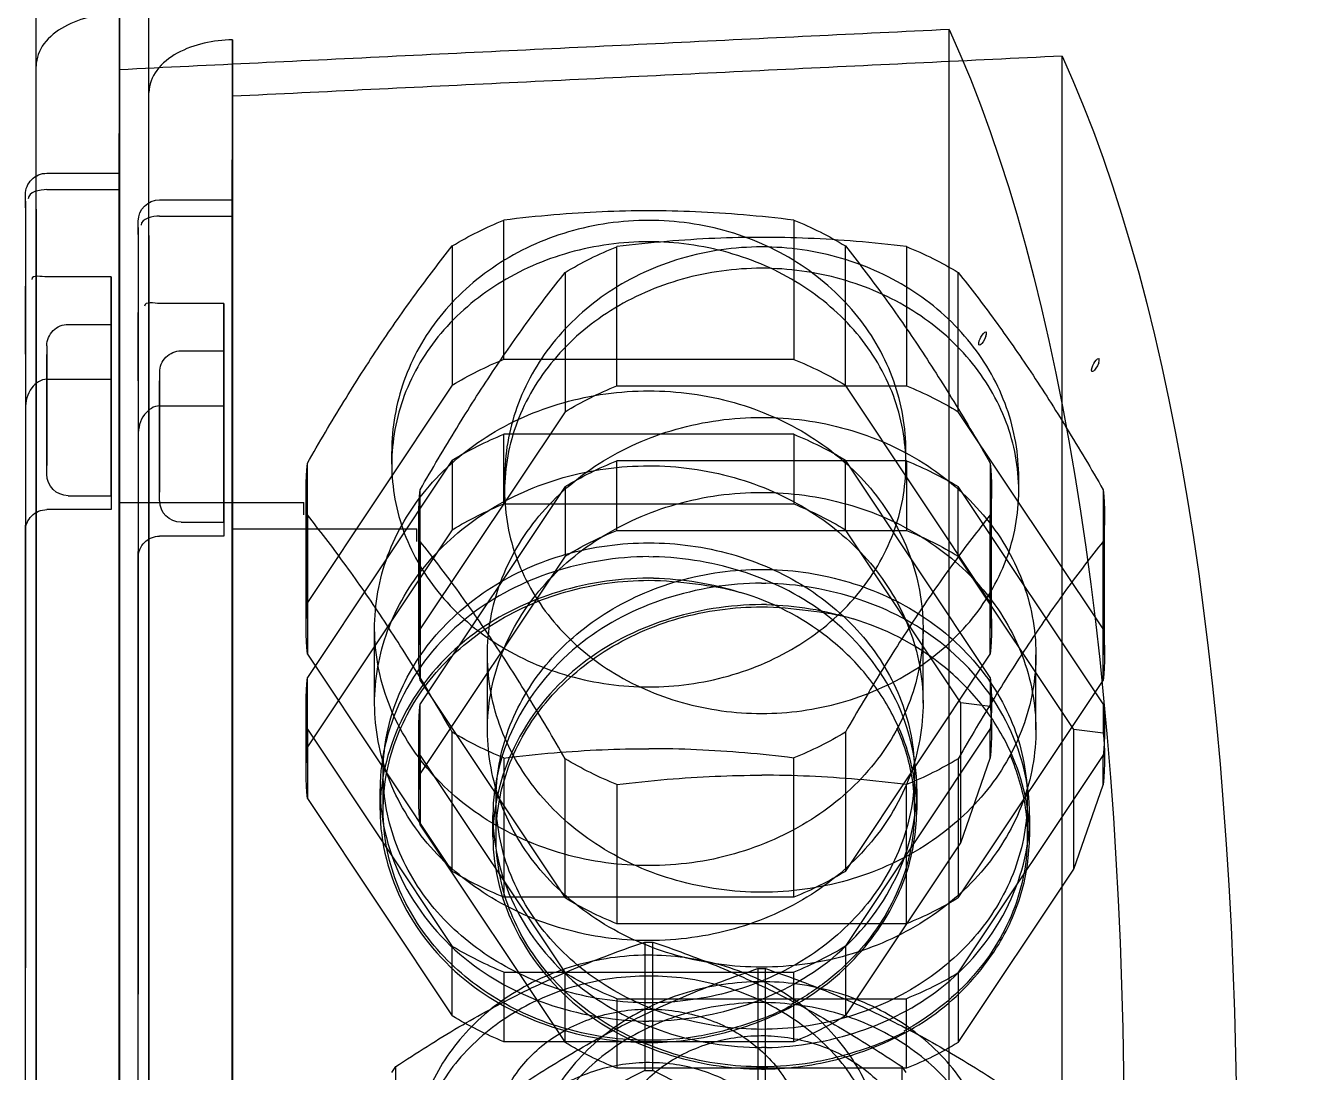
# Model space of a CAD drawing. Header units: millimetres. Extents: x -69706 to 52883, y -6882 to 68885.
# Drawn here: x 7033.7 to 7093, y 25194 to 25242.9 of the extents above; entities that cross this region are included whole.
import ezdxf

# ---------------------------------------------------------------- set-up
doc = ezdxf.new("R2010")
doc.units = ezdxf.units.MM
doc.layers.add('ac-SB', color=7, linetype='Continuous', lineweight=13)

# ---------------------------------------------------------------- blocks, each defined once
blk = doc.blocks.new('A$C15852BBE')
at = {"layer": 'ac-SB', "lineweight": -3}
for p, q in [((6135.932, 1968.938), (6135.932, 2217.073)), ((6135.932, 2217.073), (6135.932, 1969.011)), ((6141.199, 1967.699), (6141.199, 2215.834)), ((6141.199, 2215.834), (6141.199, 1967.772)), ((6097.192, 2092.158), (6097.19, 1964.093)), ((6102.459, 2090.919), (6102.457, 1962.854)), ((6140.31, 2069.979), (6140.31, 1987.23)), ((6139.81, 1972.471), (6139.81, 2069.569)), ((6145.577, 2068.74), (6145.577, 1985.991)), ((6145.077, 1971.232), (6145.077, 2068.33)), ((6104.664, 2017.276), (6116.291, 2011.462)), ((6104.664, 2011.276), (6104.664, 2017.276)), ((6116.664, 2011.462), (6128.291, 2017.276)), ((6128.291, 2017.276), (6128.291, 2011.276)), ((6135.91, 2013.862), (6135.91, 2007.032)), ((6135.91, 2008.113), (6135.91, 2013.657)), ((6139.81, 2013.657), (6139.81, 2008.113)), ((6140.31, 2013.362), (6140.31, 2007.898)), ((6111.024, 2012.701), (6111.024, 2006.701)), ((6111.397, 2006.701), (6111.397, 2012.701)), ((6141.177, 2012.623), (6141.177, 2005.793)), ((6141.177, 2006.874), (6141.177, 2012.418)), ((6145.077, 2012.418), (6145.077, 2006.874)), ((6145.577, 2012.123), (6145.577, 2006.659)), ((6104.446, 2011.354), (6117.974, 2011.354)), ((6104.446, 2011.354), (6104.446, 2008.104)), ((6104.539, 2011.462), (6104.478, 2011.555)), ((6104.601, 2011.368), (6104.539, 2011.462)), ((6104.664, 2011.276), (6104.601, 2011.368)), ((6111.212, 2011.391), (6111.01, 2011.388)), ((6116.291, 2011.462), (6116.291, 2005.462)), ((6116.415, 2011.461), (6116.291, 2011.462)), ((6116.54, 2011.461), (6116.415, 2011.461)), ((6116.664, 2011.462), (6116.54, 2011.461)), ((6116.664, 2005.462), (6116.664, 2011.462)), ((6117.974, 2008.104), (6117.974, 2011.354)), ((6128.354, 2011.369), (6128.291, 2011.276)), ((6128.417, 2011.462), (6128.354, 2011.369)), ((6128.478, 2011.556), (6128.417, 2011.462)), ((6102.035, 2010.149), (6096.645, 2002.063)), ((6102.035, 2006.899), (6102.035, 2010.149)), ((6109.713, 2010.116), (6123.241, 2010.116)), ((6109.713, 2010.116), (6109.713, 2006.866)), ((6110.989, 2010.388), (6111.212, 2010.391)), ((6116.479, 2010.152), (6116.277, 2010.15)), ((6127.15, 2000.003), (6120.386, 2010.149)), ((6120.386, 2010.149), (6120.386, 2006.899)), ((6123.241, 2006.866), (6123.241, 2010.116)), ((6107.302, 2008.91), (6101.912, 2000.824)), ((6107.302, 2005.66), (6107.302, 2008.91)), ((6116.256, 2009.149), (6116.479, 2009.152)), ((6132.417, 1998.764), (6125.653, 2008.91)), ((6125.653, 2008.91), (6125.653, 2005.66)), ((6117.974, 2008.104), (6104.446, 2008.104)), ((6135.91, 2006.827), (6135.91, 2008.113)), ((6139.81, 2008.113), (6139.81, 2006.827)), ((6140.31, 1972.421), (6140.31, 2007.898)), ((6135.91, 2007.032), (6135.91, 1971.566)), ((6102.035, 2006.899), (6095.271, 1996.753)), ((6123.241, 2006.866), (6109.713, 2006.866)), ((6111.149, 2006.7), (6111.024, 2006.701)), ((6111.273, 2006.7), (6111.149, 2006.7)), ((6111.397, 2006.701), (6111.273, 2006.7)), ((6127.15, 1996.753), (6120.386, 2006.899)), ((6135.91, 1963.329), (6135.91, 2006.827)), ((6139.81, 2006.827), (6139.81, 1965.797)), ((6141.177, 2005.588), (6141.177, 2006.874)), ((6145.077, 2006.874), (6145.077, 2005.588)), ((6145.577, 1971.182), (6145.577, 2006.659)), ((6141.177, 2005.793), (6141.177, 1970.327)), ((6107.302, 2005.66), (6100.538, 1995.514)), ((6116.416, 2005.461), (6116.291, 2005.462)), ((6116.54, 2005.461), (6116.416, 2005.461)), ((6116.664, 2005.462), (6116.54, 2005.461)), ((6132.417, 1995.514), (6125.653, 2005.66)), ((6141.177, 1962.09), (6141.177, 2005.588)), ((6145.077, 2005.588), (6145.077, 1964.558)), ((6104.446, 2004.604), (6104.446, 1998.104)), ((6104.446, 2004.604), (6117.974, 2004.604)), ((6117.974, 1998.104), (6117.974, 2004.604)), ((6102.035, 2003.399), (6095.271, 1993.253)), ((6102.035, 1996.899), (6102.035, 2003.399)), ((6109.713, 2003.366), (6109.713, 1996.866)), ((6109.713, 2003.366), (6123.241, 2003.366)), ((6127.15, 1993.253), (6120.386, 2003.399)), ((6120.386, 2003.399), (6120.386, 1996.899)), ((6123.241, 1996.866), (6123.241, 2003.366)), ((6096.645, 2002.063), (6095.271, 1998.116)), ((6096.645, 2002.063), (6096.645, 1995.531)), ((6107.302, 2002.16), (6100.538, 1992.014)), ((6107.302, 1995.66), (6107.302, 2002.16)), ((6132.417, 1992.014), (6125.653, 2002.16)), ((6125.653, 2002.16), (6125.653, 1995.66)), ((6098.704, 1999.547), (6098.704, 2000.547)), ((6098.81, 2000.547), (6098.81, 1998.797)), ((6101.912, 2000.824), (6100.538, 1996.877)), ((6101.912, 2000.824), (6101.912, 1994.292)), ((6123.61, 2000.547), (6123.61, 1998.797)), ((6123.755, 2000.547), (6123.755, 1999.547)), ((6127.15, 1996.753), (6127.15, 2000.003)), ((6103.971, 1998.308), (6103.971, 1999.308)), ((6104.077, 1999.308), (6104.077, 1997.558)), ((6128.877, 1999.308), (6128.877, 1997.558)), ((6129.022, 1999.308), (6129.022, 1998.308)), ((6127.21, 1998.797), (6127.21, 1995.547)), ((6132.417, 1995.514), (6132.417, 1998.764)), ((6095.271, 1998.116), (6095.271, 1996.753)), ((6120.386, 1987.445), (6127.15, 1997.591)), ((6127.15, 1997.591), (6127.15, 1994.341)), ((6132.477, 1997.558), (6132.477, 1994.308)), ((6100.538, 1996.877), (6100.538, 1995.514)), ((6095.21, 1996.827), (6095.21, 1995.547)), ((6099.552, 1996.67), (6099.752, 1996.247)), ((6125.653, 1986.207), (6132.417, 1996.352)), ((6132.417, 1996.352), (6132.417, 1993.102)), ((6095.271, 1995.704), (6096.645, 1995.531)), ((6095.271, 1994.341), (6095.271, 1995.704)), ((6096.645, 1995.531), (6102.035, 1987.445)), ((6098.41, 1995.547), (6098.41, 1992.047)), ((6100.477, 1995.588), (6100.477, 1994.308)), ((6104.82, 1995.431), (6105.019, 1995.009)), ((6124.01, 1995.547), (6124.01, 1992.047)), ((6100.538, 1994.465), (6101.912, 1994.292)), ((6100.538, 1993.102), (6100.538, 1994.465)), ((6095.271, 1994.341), (6102.035, 1984.195)), ((6101.912, 1994.292), (6107.302, 1986.207)), ((6103.677, 1994.308), (6103.677, 1990.808)), ((6120.386, 1984.195), (6127.15, 1994.341)), ((6129.277, 1994.308), (6129.277, 1990.808)), ((6095.271, 1993.253), (6095.271, 1986.753)), ((6100.538, 1993.102), (6107.302, 1982.957)), ((6125.653, 1982.957), (6132.417, 1993.102)), ((6127.15, 1986.753), (6127.15, 1993.253)), ((6095.21, 1992.047), (6095.21, 1985.547)), ((6100.538, 1992.014), (6100.538, 1985.514)), ((6127.21, 1992.047), (6127.21, 1985.547)), ((6132.417, 1985.514), (6132.417, 1992.014)), ((6095.271, 1990.841), (6102.035, 1980.695)), ((6095.271, 1984.341), (6095.271, 1990.841)), ((6100.477, 1990.808), (6100.477, 1984.308)), ((6120.386, 1980.695), (6127.15, 1990.841)), ((6127.15, 1990.841), (6127.15, 1984.341)), ((6132.477, 1990.808), (6132.477, 1984.308)), ((6100.538, 1989.602), (6107.302, 1979.457)), ((6100.538, 1983.102), (6100.538, 1989.602)), ((6110.989, 1989.706), (6111.212, 1989.703)), ((6125.653, 1979.457), (6132.417, 1989.602)), ((6132.417, 1989.602), (6132.417, 1983.102)), ((6111.212, 1988.703), (6111.01, 1988.706)), ((6116.256, 1988.467), (6116.479, 1988.464)), ((6102.035, 1987.445), (6102.035, 1984.195)), ((6116.479, 1987.464), (6116.277, 1987.467)), ((6120.386, 1984.195), (6120.386, 1987.445)), ((6140.31, 1979.254), (6140.31, 1987.506)), ((6127.31, 1986.751), (6127.31, 1986.172)), ((6140.31, 1985.927), (6140.31, 1987.23)), ((6117.974, 1986.24), (6104.446, 1986.24)), ((6104.446, 1982.99), (6104.446, 1986.24)), ((6107.302, 1986.207), (6107.302, 1982.957)), ((6117.974, 1986.24), (6117.974, 1982.99)), ((6125.653, 1982.957), (6125.653, 1986.207)), ((6135.91, 1986.172), (6127.31, 1986.172)), ((6135.91, 1985.117), (6135.91, 1986.172)), ((6135.91, 1986.172), (6135.91, 1965.97)), ((6136.31, 1979.714), (6136.31, 1986.506)), ((6136.31, 1986.506), (6139.31, 1986.506)), ((6145.577, 1978.015), (6145.577, 1986.267)), ((6136.31, 1985.883), (6136.31, 1984.317)), ((6136.31, 1985.856), (6136.31, 1978.392)), ((6138.31, 1985.856), (6136.31, 1985.856)), ((6140.31, 1981.804), (6140.31, 1985.927)), ((6145.577, 1984.688), (6145.577, 1985.991)), ((6123.241, 1985.001), (6109.713, 1985.001)), ((6109.713, 1981.751), (6109.713, 1985.001)), ((6123.241, 1985.001), (6123.241, 1981.751)), ((6132.577, 1985.512), (6132.577, 1984.933)), ((6135.91, 1971.177), (6135.91, 1985.117)), ((6136.31, 1977.856), (6136.31, 1985.32)), ((6141.577, 1978.475), (6141.577, 1985.267)), ((6141.577, 1985.267), (6144.577, 1985.267)), ((6099.21, 1984.392), (6099.21, 1983.797)), ((6123.21, 1984.392), (6123.21, 1983.797)), ((6141.177, 1984.933), (6132.577, 1984.933)), ((6139.31, 1984.856), (6139.31, 1979.258)), ((6139.31, 1978.856), (6139.31, 1984.454)), ((6140.31, 1981.804), (6140.31, 1984.846)), ((6141.177, 1983.878), (6141.177, 1984.933)), ((6141.177, 1984.933), (6141.177, 1964.731)), ((6141.577, 1984.644), (6141.577, 1983.078)), ((6141.577, 1984.617), (6141.577, 1977.153)), ((6143.577, 1984.617), (6141.577, 1984.617)), ((6145.577, 1980.565), (6145.577, 1984.688)), ((6136.31, 1984.317), (6136.31, 1980.423)), ((6141.177, 1969.938), (6141.177, 1983.878)), ((6141.577, 1976.617), (6141.577, 1984.081)), ((6144.577, 1983.617), (6144.577, 1978.019)), ((6144.577, 1977.617), (6144.577, 1983.215)), ((6145.577, 1980.565), (6145.577, 1983.607)), ((6104.446, 1982.99), (6117.974, 1982.99)), ((6104.477, 1983.153), (6104.477, 1982.558)), ((6128.477, 1983.153), (6128.477, 1982.558)), ((6141.577, 1983.078), (6141.577, 1979.184)), ((6109.713, 1981.751), (6123.241, 1981.751)), ((6102.035, 1980.695), (6102.035, 1974.195)), ((6120.386, 1974.195), (6120.386, 1980.695)), ((6139.31, 1980.423), (6136.31, 1980.423)), ((6136.31, 1980.423), (6136.31, 1975.641)), ((6136.31, 1975.641), (6136.31, 1979.714)), ((6117.974, 1979.49), (6104.446, 1979.49)), ((6104.446, 1972.99), (6104.446, 1979.49)), ((6107.302, 1979.457), (6107.302, 1972.957)), ((6117.974, 1979.49), (6117.974, 1972.99)), ((6125.653, 1972.957), (6125.653, 1979.457)), ((6140.31, 1979.254), (6140.31, 1976.072)), ((6144.577, 1979.184), (6141.577, 1979.184)), ((6141.577, 1979.184), (6141.577, 1974.402)), ((6095.479, 1978.416), (6095.541, 1978.557)), ((6095.541, 1978.557), (6095.608, 1978.671)), ((6095.608, 1978.671), (6095.668, 1978.75)), ((6095.706, 1978.45), (6095.654, 1978.365)), ((6095.668, 1978.75), (6095.72, 1978.801)), ((6095.749, 1978.535), (6095.706, 1978.45)), ((6095.72, 1978.801), (6095.765, 1978.826)), ((6095.787, 1978.631), (6095.749, 1978.535)), ((6095.765, 1978.826), (6095.801, 1978.817)), ((6095.812, 1978.738), (6095.787, 1978.631)), ((6095.801, 1978.817), (6095.812, 1978.738)), ((6141.577, 1974.402), (6141.577, 1978.475)), ((6095.479, 1978.416), (6095.453, 1978.316)), ((6095.453, 1978.316), (6095.454, 1978.233)), ((6095.454, 1978.233), (6095.479, 1978.209)), ((6095.534, 1978.229), (6095.479, 1978.209)), ((6095.596, 1978.287), (6095.534, 1978.229)), ((6095.654, 1978.365), (6095.596, 1978.287)), ((6123.241, 1978.251), (6109.713, 1978.251)), ((6109.713, 1971.751), (6109.713, 1978.251)), ((6123.241, 1978.251), (6123.241, 1971.751)), ((6145.577, 1978.015), (6145.577, 1974.833)), ((6100.746, 1977.177), (6100.808, 1977.319)), ((6100.808, 1977.319), (6100.875, 1977.432)), ((6100.875, 1977.432), (6100.935, 1977.511)), ((6100.935, 1977.511), (6100.987, 1977.562)), ((6101.016, 1977.296), (6100.973, 1977.211)), ((6100.987, 1977.562), (6101.032, 1977.587)), ((6101.054, 1977.392), (6101.016, 1977.296)), ((6101.032, 1977.587), (6101.068, 1977.579)), ((6101.079, 1977.5), (6101.054, 1977.392)), ((6101.068, 1977.579), (6101.079, 1977.5)), ((6138.31, 1977.856), (6136.31, 1977.856)), ((6100.746, 1977.177), (6100.72, 1977.078)), ((6100.72, 1977.078), (6100.721, 1976.995)), ((6100.721, 1976.995), (6100.746, 1976.97)), ((6100.801, 1976.99), (6100.746, 1976.97)), ((6100.863, 1977.048), (6100.801, 1976.99)), ((6100.921, 1977.126), (6100.863, 1977.048)), ((6100.973, 1977.211), (6100.921, 1977.126)), ((6143.577, 1976.617), (6141.577, 1976.617)), ((6136.31, 1975.641), (6139.31, 1975.641)), ((6140.31, 1972.101), (6140.31, 1976.072)), ((6141.577, 1974.402), (6144.577, 1974.402)), ((6145.577, 1970.862), (6145.577, 1974.833)), ((6139.81, 1972.471), (6139.81, 1955.12)), ((6140.31, 1972.421), (6140.31, 1971.801)), ((6135.91, 1971.566), (6135.91, 1971.465)), ((6139.31, 1971.566), (6135.91, 1971.566)), ((6135.91, 1971.465), (6135.91, 1970.801)), ((6139.31, 1970.801), (6135.91, 1970.801)), ((6145.077, 1971.232), (6145.077, 1953.882)), ((6145.577, 1971.182), (6145.577, 1970.562)), ((6141.177, 1970.327), (6141.177, 1970.226)), ((6144.577, 1970.327), (6141.177, 1970.327)), ((6141.177, 1970.226), (6141.177, 1969.562)), ((6144.577, 1969.562), (6141.177, 1969.562)), ((6135.932, 1969.011), (6135.932, 1968.938)), ((6141.199, 1967.772), (6141.199, 1967.699)), ((6135.91, 1965.97), (6135.91, 1963.329)), ((6141.177, 1964.731), (6141.177, 1962.09))]:
    blk.add_line(p, q, dxfattribs=at)
at = {"layer": 'ac-SB', "lineweight": -3, "extrusion": (0, 0, -1)}
for centre, major_axis, ratio, start_param, end_param in [((6137.398, 2083.359), (26.709, 132.676), 0.304067, 3.537759, 4.717496), ((6142.665, 2082.12), (26.709, 132.676), 0.304067, 3.537759, 4.717496), ((6110.688, 1995.855), (-11.815, 11.815), 1, 0.241017, 0.402555), ((6111.682, 1995.755), (11.894, 11.894), 1, -0.402017, -0.241556), ((6115.955, 1994.616), (-11.815, 11.815), 1, 0.241017, 0.402555), ((6116.949, 1994.516), (11.894, 11.894), 1, -0.402017, -0.241556), ((6110.688, 1992.605), (-11.815, 11.815), 1, 0.241017, 0.402555), ((6111.682, 1992.505), (11.894, 11.894), 1, -0.402017, -0.241556), ((6115.955, 1991.366), (-11.815, 11.815), 1, 0.241017, 0.402555), ((6116.949, 1991.266), (11.894, 11.894), 1, -0.402017, -0.241556), ((6110.688, 1989.105), (-11.815, 11.815), 1, 0.241017, 0.402555), ((6111.682, 1989.005), (-11.894, 11.894), 1, 1.16878, 1.32924), ((6115.955, 1987.866), (-11.815, 11.815), 1, 0.241017, 0.402555), ((6116.949, 1987.766), (-11.894, 11.894), 1, 1.16878, 1.32924), ((6115.202, 1998.797), (8.491, 8.491), 1, 0.684818, 0.885978), ((6120.469, 1997.558), (8.491, 8.491), 1, 0.684818, 0.885978), ((6111.21, 2018.807), (14.613, 25.718), 0.253389, 3.47394, 3.6482), ((6110.738, 1982.505), (11.894, 11.894), 1, -1.32924, -1.168779), ((6111.732, 1982.605), (11.815, 11.815), 1, -0.402555, -0.241017), ((6116.477, 2017.568), (14.613, 25.718), 0.253389, 3.47394, 3.6482), ((6116.005, 1981.266), (-11.894, 11.894), 1, 0.241556, 0.402017), ((6116.999, 1981.366), (11.815, 11.815), 1, -0.402555, -0.241017), ((6107.219, 1995.547), (-8.491, 8.491), 1, 5.397207, 5.598367), ((6115.202, 1995.547), (8.491, 8.491), 1, 0.684818, 0.885978), ((6112.486, 1994.308), (-8.491, 8.491), 1, 5.397207, 5.598367), ((6120.469, 1994.308), (8.491, 8.491), 1, 0.684818, 0.885978), ((6107.219, 1992.047), (-8.491, 8.491), 1, 5.397207, 5.598367), ((6115.202, 1992.047), (8.491, 8.491), 1, 0.684818, 0.885978), ((6112.486, 1990.808), (-8.491, 8.491), 1, 5.397207, 5.598367), ((6120.469, 1990.808), (-8.491, 8.491), 1, 2.255614, 2.456775), ((6111.3, 2004.249), (-10.286, 10.286), 1, 3.948344, 4.231363), ((6116.567, 2003.01), (10.286, 10.286), 1, 2.377548, 2.660567), ((6110.738, 2001.84), (-11.894, 11.894), 1, 4.310372, 4.470833), ((6111.732, 2001.739), (11.815, 11.815), 1, 1.811814, 1.973352), ((6139.31, 1987.506), (-0.707, 0.707), 1, 2.356194, 3.926991), ((6107.219, 1985.547), (-8.491, 8.491), 1, 5.397207, 5.598368), ((6115.202, 1985.547), (8.491, 8.491), 1, 0.684818, 0.885979), ((6116.006, 2000.601), (-11.894, 11.894), 1, 4.310372, 4.470833), ((6116.999, 2000.5), (-11.815, 11.815), 1, 3.38261, 3.544148), ((6144.577, 1986.267), (-0.707, 0.707), 1, 2.356194, 3.926991), ((6138.31, 1984.856), (0.707, 0.707), 1, -0.785398, 0.785398), ((6112.486, 1984.308), (-8.491, 8.491), 1, 5.397207, 5.598368), ((6120.469, 1984.308), (8.491, 8.491), 1, 0.684818, 0.885979), ((6143.577, 1983.617), (0.707, 0.707), 1, -0.785398, 0.785398), ((6110.738, 1998.59), (11.894, 11.894), 1, 2.739576, 2.900036), ((6111.732, 1998.489), (11.815, 11.815), 1, 1.811814, 1.973352), ((6116.006, 1997.351), (-11.894, 11.894), 1, 4.310372, 4.470833), ((6116.999, 1997.25), (11.815, 11.815), 1, 1.811814, 1.973352), ((6110.738, 1995.09), (11.894, 11.894), 1, 2.739576, 2.900036), ((6111.732, 1994.989), (-11.815, 11.815), 1, 3.38261, 3.544148), ((6116.006, 1993.851), (11.894, 11.894), 1, 2.739576, 2.900036), ((6116.999, 1993.75), (-11.815, 11.815), 1, 3.38261, 3.544148), ((6138.31, 1978.856), (-0.707, 0.707), 1, 2.356194, 3.926991), ((6143.577, 1977.617), (-0.707, 0.707), 1, 2.356194, 3.926991), ((6110.688, 1988.489), (11.815, 11.815), 1, 2.739037, 2.900575), ((6111.682, 1988.59), (-11.894, 11.894), 1, 3.383149, 3.54361), ((6115.955, 1987.25), (11.815, 11.815), 1, 2.739037, 2.900575), ((6116.949, 1987.351), (-11.894, 11.894), 1, 3.383149, 3.54361), ((6139.31, 1971.801), (0.707, 0.707), 1, 0.785398, 2.356194), ((6144.577, 1970.562), (-0.707, 0.707), 1, 2.356194, 3.926991)]:
    blk.add_ellipse(centre, major_axis=major_axis, ratio=ratio, start_param=start_param, end_param=end_param, dxfattribs=at)
at = {"layer": 'ac-SB', "lineweight": -3}
for points, knots in [([(6100.211, 2017.814), (6100.211, 2016.816), (6100.589, 2014.774), (6102.21, 2012.067), (6104.697, 2009.944), (6107.795, 2008.595), (6111.211, 2008.132), (6114.626, 2008.595), (6117.724, 2009.944), (6120.211, 2012.067), (6121.832, 2014.774), (6122.211, 2016.817), (6122.211, 2017.814)], [0, 0, 0, 0, 0.093078, 0.18891, 0.289038, 0.393285, 0.499999, 0.606712, 0.71096, 0.811089, 0.906922, 1, 1, 1, 1]), ([(6100.211, 2017.107), (6100.211, 2016.092), (6100.58, 2014.01), (6102.183, 2011.223), (6104.679, 2009.019), (6107.811, 2007.62), (6111.265, 2007.151), (6114.705, 2007.649), (6117.802, 2009.061), (6120.263, 2011.258), (6121.845, 2014.027), (6122.211, 2016.096), (6122.211, 2017.108)], [0, 0, 0, 0, 0.093577, 0.190234, 0.290886, 0.395294, 0.501715, 0.607819, 0.711361, 0.810944, 0.906738, 1, 1, 1, 1]), ([(6109.228, 2017.369), (6109.228, 2016.633), (6109.542, 2015.127), (6110.856, 2013.207), (6112.815, 2011.806), (6115.187, 2011.063), (6117.712, 2011.055), (6120.096, 2011.783), (6122.077, 2013.181), (6123.409, 2015.112), (6123.728, 2016.63), (6123.728, 2017.369)], [0, 0, 0, 0, 0.104215, 0.211282, 0.322445, 0.439293, 0.55804, 0.674971, 0.787083, 0.895284, 1, 1, 1, 1]), ([(6105.478, 2016.575), (6105.478, 2015.577), (6105.856, 2013.535), (6107.477, 2010.828), (6109.964, 2008.705), (6113.062, 2007.356), (6116.478, 2006.893), (6119.893, 2007.356), (6122.991, 2008.705), (6125.478, 2010.828), (6127.099, 2013.535), (6127.478, 2015.578), (6127.478, 2016.575)], [0, 0, 0, 0, 0.093078, 0.18891, 0.289038, 0.393285, 0.499999, 0.606712, 0.71096, 0.811089, 0.906922, 1, 1, 1, 1]), ([(6118.461, 2016.108), (6118.461, 2015.373), (6118.146, 2013.866), (6116.833, 2011.946), (6114.874, 2010.545), (6112.502, 2009.802), (6109.977, 2009.793), (6107.593, 2010.522), (6105.612, 2011.92), (6104.279, 2013.85), (6103.961, 2015.369), (6103.961, 2016.108)], [0, 0, 0, 0, 0.104216, 0.211283, 0.322447, 0.439295, 0.558042, 0.674973, 0.787084, 0.895285, 1, 1, 1, 1]), ([(6105.478, 2015.869), (6105.478, 2014.853), (6105.847, 2012.771), (6107.45, 2009.984), (6109.946, 2007.78), (6113.078, 2006.381), (6116.532, 2005.913), (6119.972, 2006.41), (6123.069, 2007.823), (6125.53, 2010.019), (6127.112, 2012.788), (6127.478, 2014.857), (6127.478, 2015.869)], [0, 0, 0, 0, 0.093577, 0.190234, 0.290886, 0.395294, 0.501715, 0.607819, 0.711361, 0.810944, 0.906738, 1, 1, 1, 1]), ([(6123.728, 2014.869), (6123.728, 2014.134), (6123.413, 2012.627), (6122.1, 2010.707), (6120.141, 2009.306), (6117.769, 2008.563), (6115.244, 2008.554), (6112.86, 2009.283), (6110.879, 2010.681), (6109.546, 2012.611), (6109.228, 2014.13), (6109.228, 2014.869)], [0, 0, 0, 0, 0.104216, 0.211283, 0.322447, 0.439295, 0.558042, 0.674973, 0.787084, 0.895285, 1, 1, 1, 1]), ([(6111.024, 2006.701), (6110.029, 2007.037), (6108.059, 2007.765), (6105.158, 2009.084), (6102.267, 2010.67), (6100.366, 2011.873), (6099.397, 2012.515)], [0, 0, 0, 0, 0.241725, 0.482741, 0.732587, 1, 1, 1, 1]), ([(6123.024, 2012.515), (6122.055, 2011.873), (6120.155, 2010.67), (6117.263, 2009.084), (6114.362, 2007.765), (6112.393, 2007.037), (6111.397, 2006.701)], [0, 0, 0, 0, 0.267411, 0.517257, 0.758273, 1, 1, 1, 1]), ([(6111.01, 2011.388), (6109.85, 2011.364), (6107.619, 2011.055), (6105.523, 2010.233), (6104.518, 2009.699)], [0, 0, 0, 0, 0.50486, 1, 1, 1, 1]), ([(6104.545, 2009.662), (6105.212, 2010.027), (6106.651, 2010.576), (6108.884, 2011.166), (6110.435, 2011.286), (6111.21, 2011.286)], [0, 0, 0, 0, 0.32983, 0.663477, 1, 1, 1, 1]), ([(6116.291, 2005.462), (6115.296, 2005.798), (6113.326, 2006.526), (6110.425, 2007.845), (6107.534, 2009.431), (6105.633, 2010.634), (6104.664, 2011.276)], [0, 0, 0, 0, 0.241725, 0.482741, 0.732587, 1, 1, 1, 1]), ([(6111.21, 2011.286), (6112.507, 2011.286), (6115.075, 2010.937), (6118.556, 2009.414), (6121.343, 2007.037), (6123.169, 2004.005), (6123.82, 2000.593), (6123.201, 1997.173), (6121.396, 1994.116), (6118.603, 1991.705), (6115.099, 1990.161), (6112.512, 1989.808), (6111.21, 1989.808)], [0, 0, 0, 0, 0.107291, 0.211417, 0.310448, 0.405814, 0.498822, 0.591715, 0.687214, 0.787068, 0.892241, 1, 1, 1, 1]), ([(6111.212, 1989.703), (6112.713, 1989.716), (6115.713, 1990.184), (6119.856, 1992.289), (6122.92, 1995.883), (6124.162, 2000.547), (6122.92, 2005.212), (6119.856, 2008.805), (6115.713, 2010.91), (6112.713, 2011.378), (6111.212, 2011.391)], [0, 0, 0, 0, 0.124006, 0.244015, 0.375007, 0.500001, 0.624995, 0.755986, 0.875995, 1, 1, 1, 1]), ([(6128.291, 2011.276), (6127.323, 2010.634), (6125.422, 2009.431), (6122.53, 2007.845), (6119.629, 2006.526), (6117.66, 2005.798), (6116.664, 2005.462)], [0, 0, 0, 0, 0.267411, 0.517257, 0.758273, 1, 1, 1, 1]), ([(6110.989, 2010.388), (6109.529, 2010.349), (6106.619, 2009.856), (6102.566, 2007.766), (6099.535, 2004.204), (6098.298, 1999.547), (6099.535, 1994.89), (6102.568, 1991.325), (6106.628, 1989.234), (6109.546, 1988.742), (6111.01, 1988.706)], [0, 0, 0, 0, 0.122329, 0.240706, 0.373238, 0.499716, 0.626194, 0.758725, 0.877381, 1, 1, 1, 1]), ([(6116.277, 2010.15), (6115.117, 2010.125), (6112.886, 2009.817), (6110.79, 2008.994), (6109.785, 2008.46)], [0, 0, 0, 0, 0.50486, 1, 1, 1, 1]), ([(6109.813, 2008.423), (6110.479, 2008.788), (6111.918, 2009.337), (6114.151, 2009.927), (6115.702, 2010.047), (6116.477, 2010.047)], [0, 0, 0, 0, 0.32983, 0.663477, 1, 1, 1, 1]), ([(6111.212, 1988.703), (6112.713, 1988.716), (6115.713, 1989.184), (6119.856, 1991.289), (6122.92, 1994.883), (6124.162, 1999.547), (6122.92, 2004.212), (6119.856, 2007.805), (6115.713, 2009.91), (6112.713, 2010.378), (6111.212, 2010.391)], [0, 0, 0, 0, 0.124006, 0.244015, 0.375007, 0.500001, 0.624995, 0.755986, 0.875995, 1, 1, 1, 1]), ([(6116.477, 2010.047), (6117.774, 2010.047), (6120.342, 2009.698), (6123.823, 2008.175), (6126.61, 2005.798), (6128.436, 2002.766), (6129.087, 1999.354), (6128.468, 1995.934), (6126.663, 1992.877), (6123.87, 1990.466), (6120.366, 1988.922), (6117.779, 1988.569), (6116.477, 1988.569)], [0, 0, 0, 0, 0.107291, 0.211417, 0.310448, 0.405814, 0.498822, 0.591715, 0.687214, 0.787068, 0.892241, 1, 1, 1, 1]), ([(6116.479, 1988.464), (6117.98, 1988.477), (6120.98, 1988.945), (6125.123, 1991.05), (6128.187, 1994.644), (6129.429, 1999.308), (6128.187, 2003.973), (6125.123, 2007.566), (6120.98, 2009.671), (6117.98, 2010.139), (6116.479, 2010.152)], [0, 0, 0, 0, 0.124006, 0.244015, 0.375007, 0.500001, 0.624995, 0.755986, 0.875995, 1, 1, 1, 1]), ([(6111.21, 1988.058), (6109.914, 1988.058), (6107.346, 1988.407), (6103.865, 1989.93), (6101.077, 1992.308), (6099.252, 1995.339), (6098.601, 1998.751), (6099.22, 2002.171), (6101.025, 2005.228), (6103.817, 2007.639), (6107.322, 2009.183), (6109.908, 2009.536), (6111.21, 2009.536)], [0, 0, 0, 0, 0.107291, 0.211417, 0.310449, 0.405815, 0.498824, 0.591716, 0.687215, 0.787069, 0.892241, 1, 1, 1, 1]), ([(6104.518, 2009.699), (6103.935, 2009.385), (6102.292, 2008.315), (6100.975, 2006.861), (6100.242, 2005.72)], [0, 0, 0, 0, 0.332696, 1, 1, 1, 1]), ([(6100.32, 2005.683), (6100.658, 2006.22), (6101.444, 2007.247), (6102.885, 2008.575), (6103.992, 2009.299), (6104.576, 2009.619)], [0, 0, 0, 0, 0.32537, 0.658705, 1, 1, 1, 1]), ([(6111.21, 2009.536), (6112.507, 2009.536), (6115.075, 2009.187), (6118.556, 2007.664), (6121.343, 2005.287), (6123.169, 2002.255), (6123.82, 1998.843), (6123.201, 1995.423), (6121.396, 1992.366), (6118.603, 1989.955), (6115.099, 1988.411), (6112.512, 1988.058), (6111.21, 1988.058)], [0, 0, 0, 0, 0.107291, 0.211417, 0.310449, 0.405815, 0.498824, 0.591716, 0.687215, 0.787069, 0.892241, 1, 1, 1, 1]), ([(6116.256, 2009.149), (6114.796, 2009.11), (6111.886, 2008.617), (6107.833, 2006.527), (6104.802, 2002.965), (6103.565, 1998.308), (6104.802, 1993.651), (6107.836, 1990.086), (6111.895, 1987.995), (6114.813, 1987.503), (6116.277, 1987.467)], [0, 0, 0, 0, 0.122329, 0.240706, 0.373238, 0.499716, 0.626194, 0.758725, 0.877381, 1, 1, 1, 1]), ([(6116.479, 1987.464), (6117.98, 1987.477), (6120.98, 1987.945), (6125.123, 1990.05), (6128.187, 1993.644), (6129.429, 1998.308), (6128.187, 2002.973), (6125.123, 2006.566), (6120.98, 2008.671), (6117.98, 2009.139), (6116.479, 2009.152)], [0, 0, 0, 0, 0.124006, 0.244015, 0.375007, 0.500001, 0.624995, 0.755986, 0.875995, 1, 1, 1, 1]), ([(6116.477, 1986.819), (6115.181, 1986.819), (6112.613, 1987.168), (6109.132, 1988.691), (6106.344, 1991.069), (6104.519, 1994.101), (6103.868, 1997.513), (6104.487, 2000.932), (6106.292, 2003.989), (6109.084, 2006.4), (6112.589, 2007.944), (6115.175, 2008.297), (6116.477, 2008.297)], [0, 0, 0, 0, 0.107291, 0.211417, 0.310449, 0.405815, 0.498824, 0.591716, 0.687215, 0.787069, 0.892241, 1, 1, 1, 1]), ([(6109.785, 2008.46), (6109.202, 2008.146), (6107.559, 2007.076), (6106.242, 2005.622), (6105.509, 2004.481)], [0, 0, 0, 0, 0.332696, 1, 1, 1, 1]), ([(6105.587, 2004.444), (6105.925, 2004.981), (6106.711, 2006.008), (6108.152, 2007.336), (6109.259, 2008.06), (6109.843, 2008.381)], [0, 0, 0, 0, 0.32537, 0.658705, 1, 1, 1, 1]), ([(6116.477, 2008.297), (6117.774, 2008.297), (6120.342, 2007.948), (6123.823, 2006.425), (6126.61, 2004.048), (6128.436, 2001.016), (6129.087, 1997.604), (6128.468, 1994.184), (6126.663, 1991.127), (6123.87, 1988.716), (6120.366, 1987.172), (6117.779, 1986.819), (6116.477, 1986.819)], [0, 0, 0, 0, 0.107291, 0.211417, 0.310449, 0.405815, 0.498824, 0.591716, 0.687215, 0.787069, 0.892241, 1, 1, 1, 1]), ([(6111.21, 1984.462), (6109.872, 1984.462), (6107.221, 1984.822), (6103.628, 1986.394), (6100.751, 1988.848), (6098.866, 1991.978), (6098.194, 1995.5), (6098.833, 1999.03), (6100.696, 2002.186), (6103.579, 2004.674), (6107.196, 2006.268), (6109.866, 2006.632), (6111.21, 2006.632)], [0, 0, 0, 0, 0.107291, 0.211417, 0.310449, 0.405815, 0.498824, 0.591716, 0.687215, 0.787069, 0.892241, 1, 1, 1, 1]), ([(6111.21, 2006.632), (6112.548, 2006.632), (6115.2, 2006.272), (6118.793, 2004.7), (6121.67, 2002.246), (6123.555, 1999.116), (6124.226, 1995.594), (6123.588, 1992.064), (6121.725, 1988.909), (6118.842, 1986.42), (6115.225, 1984.826), (6112.554, 1984.462), (6111.21, 1984.462)], [0, 0, 0, 0, 0.107291, 0.211417, 0.310449, 0.405815, 0.498824, 0.591716, 0.687215, 0.787069, 0.892241, 1, 1, 1, 1]), ([(6100.242, 2005.72), (6099.733, 2004.91), (6098.975, 2003.237), (6098.713, 2001.418), (6098.705, 2000.484)], [0, 0, 0, 0, 0.505543, 1, 1, 1, 1]), ([(6098.811, 2000.485), (6098.806, 2001.086), (6098.917, 2002.299), (6099.431, 2004.062), (6099.992, 2005.16), (6100.32, 2005.683)], [0, 0, 0, 0, 0.329545, 0.662003, 1, 1, 1, 1]), ([(6116.477, 1983.223), (6115.139, 1983.223), (6112.488, 1983.583), (6108.895, 1985.155), (6106.018, 1987.609), (6104.133, 1990.739), (6103.461, 1994.261), (6104.1, 1997.791), (6105.963, 2000.947), (6108.846, 2003.435), (6112.463, 2005.029), (6115.133, 2005.393), (6116.477, 2005.393)], [0, 0, 0, 0, 0.107291, 0.211417, 0.310449, 0.405815, 0.498824, 0.591716, 0.687215, 0.787069, 0.892241, 1, 1, 1, 1]), ([(6116.477, 2005.393), (6117.815, 2005.393), (6120.467, 2005.033), (6124.06, 2003.461), (6126.937, 2001.007), (6128.822, 1997.877), (6129.493, 1994.355), (6128.855, 1990.825), (6126.992, 1987.67), (6124.109, 1985.181), (6120.492, 1983.587), (6117.821, 1983.223), (6116.477, 1983.223)], [0, 0, 0, 0, 0.107291, 0.211417, 0.310449, 0.405815, 0.498824, 0.591716, 0.687215, 0.787069, 0.892241, 1, 1, 1, 1]), ([(6105.509, 2004.481), (6105, 2003.672), (6104.242, 2001.998), (6103.98, 2000.179), (6103.972, 1999.245)], [0, 0, 0, 0, 0.505543, 1, 1, 1, 1]), ([(6104.078, 1999.246), (6104.074, 1999.847), (6104.184, 2001.061), (6104.698, 2002.823), (6105.259, 2003.921), (6105.587, 2004.444)], [0, 0, 0, 0, 0.329545, 0.662003, 1, 1, 1, 1]), ([(6111.21, 1980.962), (6109.872, 1980.962), (6107.221, 1981.322), (6103.628, 1982.894), (6100.751, 1985.348), (6098.866, 1988.478), (6098.194, 1992), (6098.833, 1995.53), (6100.696, 1998.686), (6103.579, 2001.174), (6107.196, 2002.768), (6109.866, 2003.132), (6111.21, 2003.132)], [0, 0, 0, 0, 0.107291, 0.211417, 0.310449, 0.405815, 0.498824, 0.591716, 0.687215, 0.787069, 0.892241, 1, 1, 1, 1]), ([(6111.21, 2003.132), (6112.548, 2003.132), (6115.2, 2002.772), (6118.793, 2001.2), (6121.67, 1998.746), (6123.555, 1995.616), (6124.226, 1992.094), (6123.588, 1988.564), (6121.725, 1985.409), (6118.842, 1982.92), (6115.225, 1981.326), (6112.554, 1980.962), (6111.21, 1980.962)], [0, 0, 0, 0, 0.107291, 0.211417, 0.310449, 0.405815, 0.498824, 0.591716, 0.687215, 0.787069, 0.892241, 1, 1, 1, 1]), ([(6116.477, 1979.723), (6115.139, 1979.723), (6112.488, 1980.083), (6108.895, 1981.655), (6106.018, 1984.109), (6104.133, 1987.239), (6103.461, 1990.761), (6104.1, 1994.291), (6105.963, 1997.447), (6108.846, 1999.935), (6112.463, 2001.529), (6115.133, 2001.893), (6116.477, 2001.893)], [0, 0, 0, 0, 0.107291, 0.211417, 0.310449, 0.405815, 0.498824, 0.591716, 0.687215, 0.787069, 0.892241, 1, 1, 1, 1]), ([(6116.477, 2001.893), (6117.815, 2001.893), (6120.467, 2001.533), (6124.06, 1999.961), (6126.937, 1997.507), (6128.822, 1994.377), (6129.493, 1990.855), (6128.855, 1987.325), (6126.992, 1984.17), (6124.109, 1981.681), (6120.492, 1980.087), (6117.821, 1979.723), (6116.477, 1979.723)], [0, 0, 0, 0, 0.107291, 0.211417, 0.310449, 0.405815, 0.498824, 0.591716, 0.687215, 0.787069, 0.892241, 1, 1, 1, 1]), ([(6098.705, 2000.484), (6098.714, 1999.824), (6098.865, 1998.523), (6099.278, 1997.281), (6099.552, 1996.67)], [0, 0, 0, 0, 0.496623, 1, 1, 1, 1]), ([(6099.634, 1996.697), (6099.457, 1997.097), (6099.157, 1997.916), (6098.879, 1999.19), (6098.813, 2000.054), (6098.811, 2000.485)], [0, 0, 0, 0, 0.335945, 0.668795, 1, 1, 1, 1]), ([(6103.972, 1999.245), (6103.981, 1998.585), (6104.132, 1997.284), (6104.545, 1996.042), (6104.82, 1995.431)], [0, 0, 0, 0, 0.496623, 1, 1, 1, 1]), ([(6104.901, 1995.459), (6104.724, 1995.858), (6104.424, 1996.677), (6104.146, 1997.951), (6104.08, 1998.815), (6104.078, 1999.246)], [0, 0, 0, 0, 0.335945, 0.668795, 1, 1, 1, 1]), ([(6104.446, 1998.104), (6105.207, 1998.012), (6106.716, 1997.853), (6108.972, 1997.705), (6110.466, 1997.671), (6111.21, 1997.671)], [0, 0, 0, 0, 0.339154, 0.670732, 1, 1, 1, 1]), ([(6117.974, 1998.104), (6117.194, 1998.009), (6115.666, 1997.849), (6113.409, 1997.704), (6111.935, 1997.671), (6111.21, 1997.671)], [0, 0, 0, 0, 0.347793, 0.679518, 1, 1, 1, 1]), ([(6095.271, 1986.753), (6095.855, 1987.486), (6097.017, 1989.008), (6098.704, 1991.432), (6100.386, 1994.075), (6101.48, 1995.931), (6102.035, 1996.899)], [0, 0, 0, 0, 0.230279, 0.470522, 0.725833, 1, 1, 1, 1]), ([(6109.713, 1996.866), (6110.474, 1996.773), (6111.983, 1996.614), (6114.239, 1996.466), (6115.733, 1996.433), (6116.477, 1996.433)], [0, 0, 0, 0, 0.339154, 0.670732, 1, 1, 1, 1]), ([(6123.241, 1996.866), (6122.461, 1996.77), (6120.933, 1996.61), (6118.676, 1996.465), (6117.202, 1996.433), (6116.477, 1996.433)], [0, 0, 0, 0, 0.347793, 0.679518, 1, 1, 1, 1]), ([(6120.386, 1996.899), (6120.941, 1995.931), (6122.035, 1994.075), (6123.716, 1991.432), (6125.404, 1989.008), (6126.566, 1987.486), (6127.15, 1986.753)], [0, 0, 0, 0, 0.274167, 0.529478, 0.769721, 1, 1, 1, 1]), ([(6099.752, 1996.247), (6100.116, 1995.516), (6101.025, 1994.131), (6103.321, 1991.913), (6105.472, 1990.807), (6106.94, 1990.371)], [0, 0, 0, 0, 0.256184, 0.51941, 1, 1, 1, 1]), ([(6100.538, 1985.514), (6101.122, 1986.247), (6102.284, 1987.769), (6103.971, 1990.193), (6105.653, 1992.836), (6106.747, 1994.692), (6107.302, 1995.66)], [0, 0, 0, 0, 0.230279, 0.470522, 0.725833, 1, 1, 1, 1]), ([(6125.653, 1995.66), (6126.208, 1994.692), (6127.302, 1992.836), (6128.983, 1990.193), (6130.671, 1987.769), (6131.833, 1986.247), (6132.417, 1985.514)], [0, 0, 0, 0, 0.274167, 0.529478, 0.769721, 1, 1, 1, 1]), ([(6111.21, 1994.785), (6109.963, 1994.785), (6107.483, 1994.45), (6104.105, 1992.978), (6101.391, 1990.663), (6099.623, 1987.706), (6099.007, 1984.392), (6099.623, 1981.079), (6101.391, 1978.122), (6104.105, 1975.807), (6107.483, 1974.335), (6109.963, 1974), (6111.21, 1974)], [0, 0, 0, 0, 0.106714, 0.210961, 0.31109, 0.406922, 0.5, 0.593078, 0.68891, 0.789039, 0.893286, 1, 1, 1, 1]), ([(6105.019, 1995.009), (6105.383, 1994.277), (6106.292, 1992.892), (6108.588, 1990.674), (6110.739, 1989.568), (6112.207, 1989.132)], [0, 0, 0, 0, 0.256184, 0.51941, 1, 1, 1, 1]), ([(6111.21, 1974), (6112.458, 1974), (6114.938, 1974.335), (6118.316, 1975.807), (6121.029, 1978.122), (6122.797, 1981.079), (6123.414, 1984.392), (6122.797, 1987.706), (6121.029, 1990.663), (6118.316, 1992.978), (6114.938, 1994.45), (6112.458, 1994.785), (6111.21, 1994.785)], [0, 0, 0, 0, 0.106714, 0.210961, 0.31109, 0.406922, 0.5, 0.593078, 0.68891, 0.789039, 0.893286, 1, 1, 1, 1]), ([(6116.477, 1993.546), (6115.23, 1993.546), (6112.75, 1993.211), (6109.372, 1991.739), (6106.659, 1989.424), (6104.89, 1986.467), (6104.274, 1983.153), (6104.89, 1979.84), (6106.659, 1976.883), (6109.372, 1974.568), (6112.75, 1973.096), (6115.23, 1972.761), (6116.477, 1972.761)], [0, 0, 0, 0, 0.106714, 0.210961, 0.31109, 0.406922, 0.5, 0.593078, 0.68891, 0.789039, 0.893286, 1, 1, 1, 1]), ([(6116.477, 1972.761), (6117.725, 1972.761), (6120.205, 1973.096), (6123.583, 1974.568), (6126.296, 1976.883), (6128.064, 1979.84), (6128.681, 1983.153), (6128.064, 1986.467), (6126.296, 1989.424), (6123.583, 1991.739), (6120.205, 1993.211), (6117.725, 1993.546), (6116.477, 1993.546)], [0, 0, 0, 0, 0.106714, 0.210961, 0.31109, 0.406922, 0.5, 0.593078, 0.68891, 0.789039, 0.893286, 1, 1, 1, 1]), ([(6111.21, 1989.808), (6110.483, 1989.808), (6109.052, 1989.963), (6107.618, 1990.158), (6106.94, 1990.371)], [0, 0, 0, 0, 0.506155, 1, 1, 1, 1]), ([(6116.477, 1988.569), (6115.75, 1988.569), (6114.319, 1988.724), (6112.885, 1988.919), (6112.207, 1989.132)], [0, 0, 0, 0, 0.506155, 1, 1, 1, 1]), ([(6102.035, 1974.195), (6101.451, 1974.928), (6100.289, 1976.451), (6098.602, 1978.875), (6096.92, 1981.518), (6095.826, 1983.374), (6095.271, 1984.341)], [0, 0, 0, 0, 0.230279, 0.470522, 0.725833, 1, 1, 1, 1]), ([(6099.21, 1983.797), (6099.21, 1982.685), (6099.606, 1980.41), (6101.332, 1977.349), (6104.035, 1974.914), (6107.439, 1973.358), (6109.951, 1973.003), (6111.21, 1973.003)], [0, 0, 0, 0, 0.18695, 0.379464, 0.580334, 0.78828, 1, 1, 1, 1]), ([(6111.21, 1973.003), (6112.474, 1973.003), (6114.988, 1973.359), (6118.391, 1974.919), (6121.088, 1977.349), (6122.813, 1980.406), (6123.21, 1982.682), (6123.21, 1983.797)], [0, 0, 0, 0, 0.212392, 0.420186, 0.620473, 0.81261, 1, 1, 1, 1]), ([(6127.15, 1984.341), (6126.595, 1983.374), (6125.501, 1981.518), (6123.819, 1978.875), (6122.131, 1976.451), (6120.969, 1974.928), (6120.386, 1974.195)], [0, 0, 0, 0, 0.274167, 0.529478, 0.769721, 1, 1, 1, 1]), ([(6107.302, 1972.957), (6106.718, 1973.69), (6105.556, 1975.212), (6103.869, 1977.636), (6102.187, 1980.279), (6101.093, 1982.135), (6100.538, 1983.102)], [0, 0, 0, 0, 0.230279, 0.470522, 0.725833, 1, 1, 1, 1]), ([(6132.417, 1983.102), (6131.862, 1982.135), (6130.768, 1980.279), (6129.086, 1977.636), (6127.398, 1975.212), (6126.236, 1973.69), (6125.653, 1972.957)], [0, 0, 0, 0, 0.274167, 0.529478, 0.769721, 1, 1, 1, 1]), ([(6104.477, 1982.558), (6104.477, 1981.446), (6104.873, 1979.171), (6106.599, 1976.11), (6109.302, 1973.675), (6112.707, 1972.119), (6115.218, 1971.764), (6116.477, 1971.764)], [0, 0, 0, 0, 0.18695, 0.379464, 0.580334, 0.78828, 1, 1, 1, 1]), ([(6116.477, 1971.764), (6117.741, 1971.764), (6120.255, 1972.121), (6123.658, 1973.68), (6126.355, 1976.111), (6128.08, 1979.168), (6128.477, 1981.443), (6128.477, 1982.558)], [0, 0, 0, 0, 0.212392, 0.420186, 0.620473, 0.81261, 1, 1, 1, 1]), ([(6139.31, 1980.423), (6139.58, 1980.423), (6140.172, 1980.823), (6140.31, 1981.463), (6140.31, 1981.804)], [0, 0, 0, 0, 0.4412, 1, 1, 1, 1]), ([(6144.577, 1979.184), (6144.847, 1979.184), (6145.439, 1979.584), (6145.577, 1980.224), (6145.577, 1980.565)], [0, 0, 0, 0, 0.4412, 1, 1, 1, 1]), ([(6104.446, 1972.99), (6105.227, 1972.894), (6106.755, 1972.734), (6109.011, 1972.589), (6110.486, 1972.557), (6111.21, 1972.557)], [0, 0, 0, 0, 0.347793, 0.679518, 1, 1, 1, 1]), ([(6111.21, 1972.557), (6111.938, 1972.557), (6113.415, 1972.589), (6115.672, 1972.735), (6117.197, 1972.895), (6117.974, 1972.99)], [0, 0, 0, 0, 0.321836, 0.653535, 1, 1, 1, 1]), ([(6109.713, 1971.751), (6110.494, 1971.656), (6112.022, 1971.496), (6114.278, 1971.35), (6115.753, 1971.318), (6116.477, 1971.318)], [0, 0, 0, 0, 0.347793, 0.679518, 1, 1, 1, 1]), ([(6116.477, 1971.318), (6117.205, 1971.318), (6118.682, 1971.35), (6120.939, 1971.496), (6122.464, 1971.656), (6123.241, 1971.751)], [0, 0, 0, 0, 0.321836, 0.653535, 1, 1, 1, 1]), ([(6097.191, 1964.093), (6101.49, 1964.299), (6110.091, 1964.716), (6122.997, 1965.342), (6131.605, 1965.759), (6135.91, 1965.97)], [0, 0, 0, 0, 0.333075, 0.66642, 1, 1, 1, 1]), ([(6135.914, 1963.329), (6136.357, 1963.337), (6137.25, 1963.44), (6138.489, 1963.885), (6139.495, 1964.645), (6139.81, 1965.43), (6139.81, 1965.797)], [0, 0, 0, 0, 0.265052, 0.532775, 0.780105, 1, 1, 1, 1]), ([(6102.458, 1962.854), (6106.757, 1963.06), (6115.358, 1963.477), (6128.264, 1964.103), (6136.872, 1964.52), (6141.177, 1964.731)], [0, 0, 0, 0, 0.333075, 0.66642, 1, 1, 1, 1]), ([(6141.181, 1962.09), (6141.624, 1962.098), (6142.517, 1962.201), (6143.756, 1962.646), (6144.763, 1963.406), (6145.077, 1964.191), (6145.077, 1964.558)], [0, 0, 0, 0, 0.265052, 0.532775, 0.780105, 1, 1, 1, 1])]:
    blk.add_open_spline(points, degree=3, knots=knots, dxfattribs=at)
for points in [[(6139.31, 1975.641), (6139.549, 1975.641), (6140.014, 1975.527), (6140.014, 1975.765)], [(6144.577, 1974.402), (6144.816, 1974.402), (6145.281, 1974.288), (6145.281, 1974.526)], [(6139.31, 1971.566), (6139.632, 1971.566), (6140.176, 1971.672), (6140.176, 1971.994)], [(6144.577, 1970.327), (6144.899, 1970.327), (6145.443, 1970.433), (6145.443, 1970.755)]]:
    blk.add_open_spline(points, degree=3, dxfattribs=at)

msp = doc.modelspace()

# ---------------------------------------------------------------- block references
at = {"layer": 'ac-SB', "rotation": 180}
msp.add_blockref('A$C15852BBE', (13179.315, 27205.514), dxfattribs=at)

doc.saveas('drawing.dxf')
